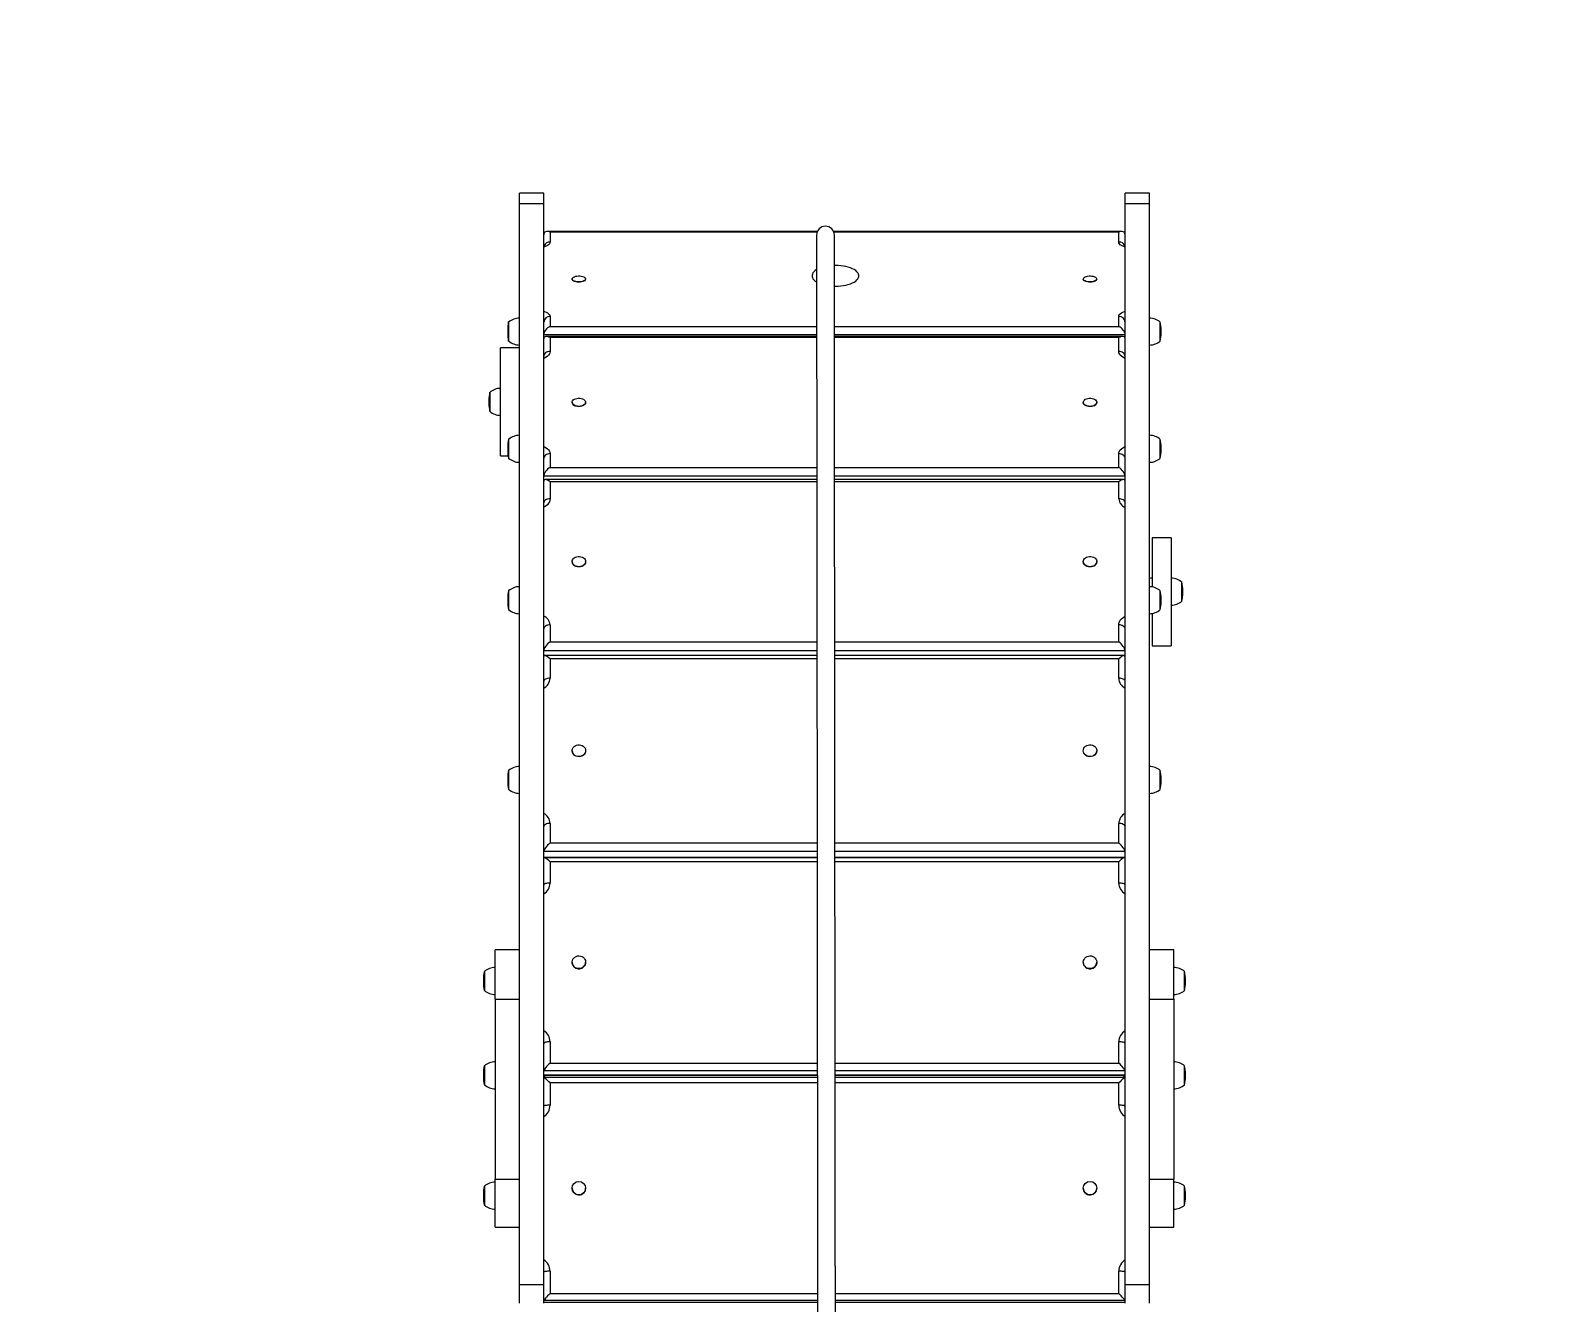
# Model space of a CAD drawing. Header units: millimetres. Extents: x -6554 to 5407, y -4015 to 4994.
# Drawn here: x -1079 to 611, y 235 to 1649 of the extents above; entities that cross this region are included whole.
import ezdxf

# ---------------------------------------------------------------- set-up
doc = ezdxf.new("R2010")
doc.units = ezdxf.units.MM
for name, color, linetype in [('DIKOM_ОБЪЕКТ', 7, 'Continuous'), ('DIKOM_РАЗМЕР_ЗОНА', 7, 'Continuous'), ('DIKOM_РАЗМЕР_ОБЪЕКТА', 7, 'Continuous')]:
    doc.layers.add(name, color=color, linetype=linetype)
doc.styles.add('style1', font='arial.ttf', dxfattribs={"width": 0.8})
doc.dimstyles.new('1-50', dxfattribs={"dimtxt": 300, "dimasz": 200, "dimexe": 100, "dimexo": 0, "dimgap": 100, "dimtad": 1, "dimtxsty": 'style1', "dimcen": 200, "dimclrd": 7, "dimclre": 7, "dimclrt": 7, "dimadec": 1, "dimazin": 2, "dimtfac": 1, "dimtmove": 0, "dimatfit": 2, "dimfxl": 0, "dimlwd": 25, "dimlwe": 18, "dimarcsym": 0})

# ---------------------------------------------------------------- blocks, each defined once
blk = doc.blocks.new('*D12')
at = {"layer": 'Defpoints', "color": 0, "transparency": 16777216}
for p in [(3112.5, 3045.1), (-4384, -1674), (-3468.3, -1674)]:
    blk.add_point(p, dxfattribs=at)
at = {"layer": 'DIKOM_РАЗМЕР_ОБЪЕКТА', "color": 7, "lineweight": 18, "transparency": 16777216}
for p, q in [((3112.5, 3045.1), (-4484, 3045.1)), ((-3468.3, -1674), (-4484, -1674))]:
    blk.add_line(p, q, dxfattribs=at)
at = {"layer": 'DIKOM_РАЗМЕР_ОБЪЕКТА', "color": 7, "lineweight": 25, "transparency": 16777216}
blk.add_line((-4384, 2845.1), (-4384, -1474), dxfattribs=at)
at = {"layer": 'DIKOM_РАЗМЕР_ОБЪЕКТА', "color": 7, "transparency": 16777216}
for points in [[(-4417.3, 2845.1), (-4350.6, 2845.1), (-4384, 3045.1)], [(-4417.3, -1474), (-4350.6, -1474), (-4384, -1674)]]:
    blk.add_solid(points, dxfattribs=at)
at = {"layer": 'DIKOM_РАЗМЕР_ОБЪЕКТА', "color": 7, "transparency": 16777216, "insert": (-4637.1, -48.9), "char_height": 300, "attachment_point": 5, "rotation": 90, "style": 'style1'}
blk.add_mtext('4700', dxfattribs=at)
blk = doc.blocks.new('*D14')
at = {"layer": 'Defpoints', "color": 0, "transparency": 16777216}
for p in [(-6103.8, 4994.1), (3509.5, 4994.1), (-3072.8, -3205.9)]:
    blk.add_point(p, dxfattribs=at)
at = {"layer": 'DIKOM_РАЗМЕР_ЗОНА', "color": 7, "lineweight": 18, "transparency": 16777216}
for p, q in [((3509.5, 4994.1), (-6203.8, 4994.1)), ((-3072.8, -3205.9), (-6203.8, -3205.9))]:
    blk.add_line(p, q, dxfattribs=at)
at = {"layer": 'DIKOM_РАЗМЕР_ЗОНА', "color": 7, "lineweight": 25, "transparency": 16777216}
blk.add_line((-6103.8, -3005.9), (-6103.8, 4794.1), dxfattribs=at)
at = {"layer": 'DIKOM_РАЗМЕР_ЗОНА', "color": 7, "transparency": 16777216}
for points in [[(-6137.1, 4794.1), (-6070.5, 4794.1), (-6103.8, 4994.1)], [(-6137.1, -3005.9), (-6070.5, -3005.9), (-6103.8, -3205.9)]]:
    blk.add_solid(points, dxfattribs=at)
at = {"layer": 'DIKOM_РАЗМЕР_ЗОНА', "color": 7, "transparency": 16777216, "insert": (-6357, -88.5), "char_height": 300, "attachment_point": 5, "rotation": 90, "style": 'style1'}
blk.add_mtext('8200', dxfattribs=at)

msp = doc.modelspace()

# ---------------------------------------------------------------- linework, layer by layer
at = {"layer": 'DIKOM_ОБЪЕКТ', "color": 7, "linetype": 'Continuous', "lineweight": 15}
for p, q in [((-508.461, 1467.893), (-535.461, 1467.893)), ((-535.461, 1456.357), (-535.461, 1467.893)), ((-535.461, 1456.357), (-508.461, 1456.357)), ((-535.461, 254.82), (-535.461, 1456.357)), ((-508.461, 1456.357), (-508.461, 1467.893)), ((-508.461, 254.82), (-508.461, 1456.357)), ((164.539, 1467.893), (137.539, 1467.893)), ((137.539, 1456.357), (137.539, 1467.893)), ((137.539, 1456.357), (164.539, 1456.357)), ((137.539, 254.82), (137.539, 1456.357)), ((164.539, 1456.357), (164.539, 1467.893)), ((164.539, 254.82), (164.539, 1456.357)), ((-204.472, 1425.355), (-504.573, 1425.355)), ((-501.461, 1424.625), (-501.461, 1413.51)), ((-204.771, 1424.625), (-501.461, 1424.625)), ((133.651, 1425.355), (-186.464, 1425.355)), ((130.539, 1424.625), (-186.165, 1424.625)), ((130.539, 1413.51), (130.539, 1424.625)), ((-184.349, 1387.513), (-185.546, 1387.501)), ((-476.961, 1372.461), (-476.961, 1372.164)), ((-461.961, 1372.164), (-461.961, 1372.461)), ((91.039, 1372.461), (91.039, 1372.164)), ((106.039, 1372.164), (106.039, 1372.461)), ((-547.461, 1303.167), (-547.461, 1324.767)), ((-547.461, 1324.764), (-547.461, 1303.164)), ((-501.461, 1330.817), (-501.461, 1319.702)), ((-501.461, 1319.702), (-205.272, 1319.702)), ((-185.472, 1319.702), (130.539, 1319.702)), ((130.539, 1319.702), (130.539, 1330.817)), ((176.539, 1314.834), (176.539, 1324.764)), ((-548.514, 1315.442), (-548.514, 1312.493)), ((-548.514, 1315.439), (-548.514, 1312.489)), ((-205.263, 1310.32), (-508.461, 1310.32)), ((-205.262, 1308.651), (-505.739, 1308.651)), ((-501.461, 1307.192), (-501.461, 1291.915)), ((-205.26, 1307.192), (-501.461, 1307.192)), ((137.539, 1310.32), (-185.463, 1310.32)), ((134.817, 1308.651), (-185.461, 1308.651)), ((130.539, 1307.192), (-185.46, 1307.192)), ((130.539, 1291.915), (130.539, 1307.192)), ((176.539, 1303.164), (176.539, 1314.834)), ((177.592, 1312.489), (177.592, 1315.439)), ((-535.461, 1295.83), (-556.461, 1295.83)), ((-556.461, 1175.83), (-556.461, 1295.83)), ((-569.514, 1237.308), (-569.514, 1234.359)), ((-569.514, 1237.305), (-569.514, 1234.355)), ((-568.461, 1225.033), (-568.461, 1246.633)), ((-568.461, 1246.63), (-568.461, 1225.03)), ((-476.961, 1235.345), (-476.961, 1235.082)), ((-461.961, 1235.082), (-461.961, 1235.345)), ((91.039, 1235.345), (91.039, 1235.082)), ((106.039, 1235.082), (106.039, 1235.345)), ((-548.514, 1185.118), (-548.514, 1182.169)), ((-547.461, 1194.444), (-547.461, 1172.844)), ((176.539, 1185.695), (176.539, 1194.444)), ((176.539, 1172.844), (176.539, 1185.695)), ((177.592, 1182.169), (177.592, 1185.118)), ((-556.461, 1175.83), (-548.031, 1175.83)), ((-501.461, 1178.25), (-501.461, 1162.972)), ((130.539, 1162.972), (130.539, 1178.25)), ((-205.114, 1153.154), (-508.461, 1153.154)), ((-205.11, 1149.436), (-506.739, 1149.436)), ((-501.461, 1162.972), (-205.123, 1162.972)), ((-185.323, 1162.972), (130.539, 1162.972)), ((137.539, 1153.154), (-185.313, 1153.154)), ((135.817, 1149.436), (-185.31, 1149.436)), ((-501.461, 1147.033), (-501.461, 1128.183)), ((-205.108, 1147.033), (-501.461, 1147.033)), ((130.539, 1147.033), (-185.307, 1147.033)), ((130.539, 1128.183), (130.539, 1147.033)), ((188.587, 1084.797), (167.587, 1084.797)), ((167.587, 1084.797), (167.587, 1080.936)), ((188.587, 1084.797), (188.587, 1080.936)), ((167.587, 1080.936), (167.587, 1030.078)), ((188.587, 1080.936), (188.587, 964.797)), ((-476.961, 1058.275), (-476.961, 1058.057)), ((-461.961, 1058.057), (-461.961, 1058.275)), ((91.039, 1058.275), (91.039, 1058.057)), ((106.039, 1058.057), (106.039, 1058.275)), ((200.587, 1013.997), (200.587, 1035.597)), ((-548.514, 1016.829), (-548.514, 1013.88)), ((-547.461, 1026.155), (-547.461, 1004.555)), ((176.539, 1014.239), (176.539, 1026.155)), ((176.539, 1004.555), (176.539, 1014.239)), ((177.592, 1013.88), (177.592, 1016.829)), ((201.64, 1023.322), (201.64, 1026.272)), ((167.587, 1000.632), (167.587, 964.797)), ((-501.461, 987.931), (-501.461, 969.08)), ((130.539, 969.08), (130.539, 987.931)), ((-501.461, 969.08), (-204.938, 969.08)), ((-185.138, 969.08), (130.539, 969.08)), ((167.587, 964.797), (188.587, 964.797)), ((-204.929, 959.204), (-508.461, 959.204)), ((-204.924, 953.851), (-507.536, 953.851)), ((-501.461, 950.328), (-501.461, 928.631)), ((-204.92, 950.328), (-501.461, 950.328)), ((137.539, 959.204), (-185.128, 959.204)), ((136.614, 953.851), (-185.123, 953.851)), ((130.539, 950.328), (-185.12, 950.328)), ((130.539, 928.631), (130.539, 950.328)), ((-476.961, 848.083), (-476.961, 847.918)), ((-461.961, 847.918), (-461.961, 848.083)), ((91.039, 848.083), (91.039, 847.918)), ((106.039, 847.918), (106.039, 848.083)), ((-548.514, 817.066), (-548.514, 814.116)), ((-547.461, 826.391), (-547.461, 804.791)), ((176.539, 818.292), (176.539, 826.391)), ((176.539, 804.791), (176.539, 818.292)), ((177.592, 814.116), (177.592, 817.066)), ((-501.461, 767.205), (-501.461, 745.508)), ((130.539, 745.508), (130.539, 767.205)), ((-501.461, 745.508), (-204.724, 745.508)), ((-184.923, 745.508), (130.539, 745.508)), ((-204.715, 735.955), (-508.461, 735.955)), ((-508.461, 729.497), (-204.708, 729.497)), ((-204.708, 729.443), (-508.099, 729.443)), ((137.539, 735.955), (-184.914, 735.955)), ((-184.908, 729.497), (137.539, 729.497)), ((137.177, 729.443), (-184.908, 729.443)), ((-501.461, 724.666), (-501.461, 700.959)), ((-204.704, 724.666), (-501.461, 724.666)), ((130.539, 724.666), (-184.903, 724.666)), ((130.539, 700.959), (130.539, 724.666)), ((-535.461, 626.872), (-562.461, 626.872)), ((-562.461, 571.688), (-562.461, 626.872)), ((191.539, 626.872), (164.539, 626.872)), ((191.539, 571.688), (191.539, 626.872)), ((-476.961, 612.878), (-476.961, 612.773)), ((-461.961, 612.773), (-461.961, 612.878)), ((91.039, 612.878), (91.039, 612.773)), ((106.039, 612.773), (106.039, 612.878)), ((-575.514, 593.537), (-575.514, 590.588)), ((-574.461, 602.862), (-574.461, 581.262)), ((203.539, 592.57), (203.539, 602.862)), ((203.539, 581.262), (203.539, 592.57)), ((204.592, 590.588), (204.592, 593.537)), ((-562.461, 571.688), (-535.461, 571.688)), ((-562.461, 571.688), (-562.461, 371.884)), ((164.539, 571.688), (191.539, 571.688)), ((191.539, 571.688), (191.539, 371.884)), ((-501.461, 524.586), (-501.461, 500.88)), ((130.539, 500.88), (130.539, 524.586)), ((-574.461, 498.036), (-574.461, 476.436)), ((-204.48, 492.019), (-508.461, 492.019)), ((-501.461, 500.88), (-204.489, 500.88)), ((-184.688, 500.88), (130.539, 500.88)), ((137.539, 492.019), (-184.68, 492.019)), ((203.539, 488.517), (203.539, 498.036)), ((-575.514, 488.711), (-575.514, 485.762)), ((-508.461, 487.891), (-204.477, 487.891)), ((-204.474, 484.869), (-508.405, 484.869)), ((-508.129, 484.869), (-508.129, 487.53)), ((-508.099, 487.529), (-204.476, 487.529)), ((-501.461, 478.752), (-501.461, 453.951)), ((-204.468, 478.752), (-501.461, 478.752)), ((-184.676, 487.891), (137.539, 487.891)), ((-184.676, 487.529), (137.177, 487.529)), ((137.483, 484.869), (-184.673, 484.869)), ((130.539, 478.752), (-184.667, 478.752)), ((130.539, 453.951), (130.539, 478.752)), ((137.207, 487.53), (137.207, 484.869)), ((203.539, 476.436), (203.539, 488.517)), ((204.592, 485.762), (204.592, 488.711)), ((-562.461, 371.884), (-535.461, 371.884)), ((-562.461, 318.586), (-562.461, 371.884)), ((164.539, 371.884), (191.539, 371.884)), ((191.539, 318.586), (191.539, 371.884)), ((-574.461, 364.195), (-574.461, 342.595)), ((-476.961, 361.735), (-476.961, 361.693)), ((-461.961, 361.693), (-461.961, 361.735)), ((91.039, 361.735), (91.039, 361.693)), ((106.039, 361.693), (106.039, 361.735)), ((203.539, 354.743), (203.539, 364.195)), ((-575.514, 354.869), (-575.514, 351.92)), ((203.539, 342.595), (203.539, 354.743)), ((204.592, 351.92), (204.592, 354.869)), ((-562.461, 318.586), (-535.461, 318.586)), ((164.539, 318.586), (191.539, 318.586)), ((-535.461, 254.82), (-508.461, 254.82)), ((-535.461, 234.012), (-535.461, 254.82)), ((-508.461, 234.012), (-508.461, 254.82)), ((-501.461, 269.435), (-501.461, 244.634)), ((130.539, 244.634), (130.539, 269.435)), ((137.539, 254.82), (164.539, 254.82)), ((137.539, 234.012), (137.539, 254.82)), ((164.539, 234.012), (164.539, 254.82)), ((-204.239, 236.808), (-508.461, 236.808)), ((-501.461, 244.634), (-204.246, 244.634)), ((-184.445, 244.634), (130.539, 244.634)), ((137.539, 236.808), (-184.438, 236.808)), ((-508.461, 235.169), (-204.237, 235.169)), ((-508.405, 235.113), (-204.237, 235.113)), ((-184.436, 235.169), (137.539, 235.169)), ((-184.436, 235.113), (137.483, 235.113))]:
    msp.add_line(p, q, dxfattribs=at)
at = {"layer": 'DIKOM_ОБЪЕКТ', "color": 7, "linetype": 'Continuous', "lineweight": 15, "flags": 128}
for points in [[(-501.461, 1413.51), (-501.646, 1412.467), (-502.195, 1411.449), (-503.096, 1410.483), (-504.326, 1409.59), (-505.854, 1408.795), (-507.644, 1408.115), (-508.461, 1407.869)], [(137.539, 1407.869), (136.722, 1408.115), (134.932, 1408.795), (133.404, 1409.59), (132.174, 1410.483), (131.273, 1411.449), (130.724, 1412.467), (130.539, 1413.51)], [(-185.517, 1364.372), (-184.349, 1364.36), (-181.326, 1364.439), (-178.344, 1364.672), (-175.443, 1365.059), (-172.663, 1365.592), (-170.04, 1366.265), (-167.612, 1367.069), (-165.409, 1367.993), (-163.463, 1369.024), (-161.799, 1370.149), (-160.44, 1371.352), (-159.404, 1372.617), (-158.706, 1373.927), (-158.354, 1375.264), (-158.354, 1376.61), (-158.706, 1377.947), (-159.404, 1379.257), (-160.44, 1380.522), (-161.799, 1381.725), (-163.463, 1382.85), (-165.409, 1383.881), (-167.612, 1384.805), (-170.04, 1385.609), (-172.663, 1386.282), (-175.443, 1386.815), (-178.344, 1387.201), (-181.326, 1387.435), (-184.349, 1387.513), (-184.349, 1387.513)], [(-471.321, 1368.933), (-472.839, 1369.187), (-474.2, 1369.579), (-475.338, 1370.092), (-476.203, 1370.702), (-476.751, 1371.381), (-476.959, 1372.096), (-476.961, 1372.164)], [(-471.321, 1369.231), (-472.839, 1369.484), (-474.2, 1369.877), (-475.338, 1370.39), (-476.203, 1371), (-476.751, 1371.679), (-476.959, 1372.394), (-476.817, 1373.112), (-476.33, 1373.8), (-475.522, 1374.425), (-474.431, 1374.958), (-473.108, 1375.375), (-471.614, 1375.655), (-470.019, 1375.786), (-468.398, 1375.762), (-466.827, 1375.583), (-465.379, 1375.258), (-464.122, 1374.803), (-463.114, 1374.238), (-462.404, 1373.59), (-462.023, 1372.889), (-461.99, 1372.168), (-462.307, 1371.461), (-462.958, 1370.8), (-463.913, 1370.218), (-465.127, 1369.74), (-466.544, 1369.389), (-468.098, 1369.182), (-469.715, 1369.129), (-471.321, 1369.231)], [(-461.961, 1372.164), (-461.99, 1371.87), (-462.307, 1371.163), (-462.958, 1370.503), (-463.913, 1369.92), (-465.127, 1369.442), (-466.544, 1369.092), (-468.098, 1368.885), (-469.715, 1368.831), (-471.321, 1368.933)], [(-205.358, 1382.775), (-206.899, 1381.725), (-208.258, 1380.522), (-209.293, 1379.257), (-209.992, 1377.947), (-210.343, 1376.61), (-210.343, 1375.264), (-209.992, 1373.927), (-209.293, 1372.617), (-208.258, 1371.352), (-206.899, 1370.149), (-205.46, 1369.16)], [(100.399, 1368.933), (98.793, 1368.831), (97.176, 1368.885), (95.622, 1369.092), (94.205, 1369.442), (92.991, 1369.92), (92.035, 1370.503), (91.384, 1371.163), (91.068, 1371.87), (91.039, 1372.164)], [(100.399, 1369.231), (98.793, 1369.129), (97.176, 1369.182), (95.622, 1369.389), (94.205, 1369.74), (92.991, 1370.218), (92.035, 1370.8), (91.384, 1371.461), (91.068, 1372.168), (91.101, 1372.889), (91.482, 1373.59), (92.192, 1374.238), (93.2, 1374.803), (94.457, 1375.258), (95.905, 1375.583), (97.476, 1375.762), (99.097, 1375.786), (100.692, 1375.655), (102.186, 1375.375), (103.509, 1374.958), (104.6, 1374.425), (105.408, 1373.8), (105.895, 1373.112), (106.037, 1372.394), (105.829, 1371.679), (105.281, 1371), (104.416, 1370.39), (103.277, 1369.877), (101.917, 1369.484), (100.399, 1369.231)], [(106.039, 1372.164), (106.037, 1372.096), (105.829, 1371.381), (105.281, 1370.702), (104.416, 1370.092), (103.277, 1369.579), (101.917, 1369.187), (100.399, 1368.933)], [(-508.461, 1336.458), (-507.644, 1336.212), (-505.854, 1335.533), (-504.326, 1334.737), (-503.096, 1333.845), (-502.195, 1332.878), (-501.646, 1331.86), (-501.461, 1330.817)], [(130.539, 1330.817), (130.724, 1331.86), (131.273, 1332.878), (132.174, 1333.845), (133.404, 1334.737), (134.932, 1335.533), (136.722, 1336.212), (137.539, 1336.458)], [(-501.461, 1291.915), (-502.827, 1291.808), (-504.14, 1291.493), (-505.35, 1290.981), (-506.411, 1290.292), (-507.281, 1289.452), (-507.928, 1288.494), (-508.326, 1287.455), (-508.461, 1286.374)], [(-501.461, 1291.915), (-501.646, 1290.481), (-502.195, 1289.082), (-503.096, 1287.753), (-504.326, 1286.527), (-505.854, 1285.433), (-507.644, 1284.499), (-508.461, 1284.16)], [(137.539, 1286.374), (137.404, 1287.455), (137.006, 1288.494), (136.359, 1289.452), (135.489, 1290.292), (134.428, 1290.981), (133.218, 1291.493), (131.905, 1291.808), (130.539, 1291.915)], [(137.539, 1284.16), (136.722, 1284.499), (134.932, 1285.433), (133.404, 1286.527), (132.174, 1287.753), (131.273, 1289.082), (130.724, 1290.481), (130.539, 1291.915)], [(-474.067, 1231.728), (-475.232, 1232.418), (-476.127, 1233.244), (-476.71, 1234.169), (-476.954, 1235.149), (-476.848, 1236.138), (-476.396, 1237.09), (-475.621, 1237.96), (-474.557, 1238.708), (-473.254, 1239.299), (-471.775, 1239.705), (-470.187, 1239.907), (-468.566, 1239.896), (-466.986, 1239.672), (-465.522, 1239.245), (-464.242, 1238.636), (-463.206, 1237.874), (-462.463, 1236.993), (-462.047, 1236.035), (-461.977, 1235.045), (-462.258, 1234.069), (-462.875, 1233.152), (-463.8, 1232.338), (-464.99, 1231.665), (-466.389, 1231.164), (-467.932, 1230.858), (-469.546, 1230.762), (-471.156, 1230.88), (-472.687, 1231.208), (-474.067, 1231.728)], [(-461.961, 1235.082), (-461.977, 1234.782), (-462.258, 1233.806), (-462.875, 1232.889), (-463.8, 1232.075), (-464.99, 1231.402), (-466.389, 1230.901), (-467.932, 1230.595), (-469.546, 1230.499), (-471.156, 1230.617), (-472.687, 1230.945), (-474.067, 1231.465)], [(103.145, 1231.465), (101.765, 1230.945), (100.234, 1230.617), (98.624, 1230.499), (97.01, 1230.595), (95.467, 1230.901), (94.068, 1231.402), (92.878, 1232.075), (91.953, 1232.889), (91.336, 1233.806), (91.055, 1234.782), (91.039, 1235.082)], [(103.145, 1231.728), (101.765, 1231.208), (100.234, 1230.88), (98.624, 1230.762), (97.01, 1230.858), (95.467, 1231.164), (94.068, 1231.665), (92.878, 1232.338), (91.953, 1233.152), (91.336, 1234.069), (91.055, 1235.045), (91.124, 1236.035), (91.541, 1236.993), (92.284, 1237.874), (93.32, 1238.636), (94.6, 1239.245), (96.064, 1239.672), (97.644, 1239.896), (99.265, 1239.907), (100.853, 1239.705), (102.332, 1239.299), (103.635, 1238.708), (104.699, 1237.96), (105.474, 1237.09), (105.926, 1236.138), (106.032, 1235.149), (105.788, 1234.169), (105.205, 1233.244), (104.31, 1232.418), (103.145, 1231.728)], [(-508.461, 1186.004), (-507.644, 1185.666), (-505.854, 1184.731), (-504.326, 1183.638), (-503.096, 1182.411), (-502.195, 1181.082), (-501.646, 1179.684), (-501.461, 1178.25)], [(130.539, 1178.25), (130.724, 1179.684), (131.273, 1181.082), (132.174, 1182.411), (133.404, 1183.638), (134.932, 1184.731), (136.722, 1185.666), (137.539, 1186.004)], [(-501.461, 1178.25), (-502.827, 1178.143), (-504.14, 1177.828), (-505.35, 1177.316), (-506.411, 1176.627), (-507.281, 1175.787), (-507.928, 1174.829), (-508.326, 1173.79), (-508.461, 1172.709)], [(137.539, 1172.709), (137.404, 1173.79), (137.006, 1174.829), (136.359, 1175.787), (135.489, 1176.627), (134.428, 1177.316), (133.218, 1177.828), (131.905, 1178.143), (130.539, 1178.25)], [(-501.461, 1128.183), (-502.827, 1128.094), (-504.14, 1127.833), (-505.35, 1127.408), (-506.411, 1126.836), (-507.281, 1126.139), (-507.928, 1125.344), (-508.326, 1124.482), (-508.461, 1123.585)], [(-501.461, 1128.183), (-501.646, 1126.413), (-502.195, 1124.687), (-503.096, 1123.048), (-504.326, 1121.534), (-505.854, 1120.185), (-507.644, 1119.032), (-508.461, 1118.615)], [(137.539, 1123.585), (137.404, 1124.482), (137.006, 1125.344), (136.359, 1126.139), (135.489, 1126.836), (134.428, 1127.408), (133.218, 1127.833), (131.905, 1128.094), (130.539, 1128.183)], [(-473.885, 1053.708), (-475.083, 1054.532), (-476.019, 1055.531), (-476.648, 1056.658), (-476.941, 1057.861), (-476.884, 1059.083), (-476.48, 1060.267), (-475.748, 1061.359), (-474.722, 1062.306), (-473.45, 1063.064), (-471.991, 1063.599), (-470.414, 1063.885), (-468.793, 1063.908), (-467.203, 1063.668), (-465.718, 1063.176), (-464.408, 1062.455), (-463.335, 1061.538), (-462.548, 1060.469), (-462.084, 1059.297), (-461.966, 1058.077), (-462.197, 1056.867), (-462.769, 1055.722), (-463.653, 1054.697), (-464.809, 1053.839), (-466.182, 1053.189), (-467.709, 1052.776), (-469.317, 1052.621), (-470.933, 1052.73), (-472.479, 1053.098), (-473.885, 1053.708)], [(-461.961, 1058.057), (-461.966, 1057.859), (-462.197, 1056.649), (-462.769, 1055.504), (-463.653, 1054.479), (-464.809, 1053.621), (-466.182, 1052.971), (-467.709, 1052.558), (-469.317, 1052.403), (-470.933, 1052.512), (-472.479, 1052.88), (-473.885, 1053.49)], [(102.963, 1053.49), (101.557, 1052.88), (100.011, 1052.512), (98.395, 1052.403), (96.787, 1052.558), (95.26, 1052.971), (93.887, 1053.621), (92.731, 1054.479), (91.847, 1055.504), (91.275, 1056.649), (91.044, 1057.859), (91.039, 1058.057)], [(102.963, 1053.708), (101.557, 1053.098), (100.011, 1052.73), (98.395, 1052.621), (96.787, 1052.776), (95.26, 1053.189), (93.887, 1053.839), (92.731, 1054.697), (91.847, 1055.722), (91.275, 1056.867), (91.044, 1058.077), (91.162, 1059.297), (91.626, 1060.469), (92.413, 1061.538), (93.486, 1062.455), (94.796, 1063.176), (96.281, 1063.668), (97.871, 1063.908), (99.492, 1063.885), (101.069, 1063.599), (102.528, 1063.064), (103.8, 1062.306), (104.826, 1061.359), (105.558, 1060.267), (105.962, 1059.083), (106.019, 1057.861), (105.726, 1056.658), (105.097, 1055.531), (104.161, 1054.532), (102.963, 1053.708)], [(167.587, 1039.797), (165.955, 1039.711), (164.539, 1039.52)], [(130.539, 987.931), (130.724, 989.701), (131.273, 991.427), (132.174, 993.066), (133.404, 994.58), (134.932, 995.929), (136.722, 997.082), (137.539, 997.499)], [(-501.461, 987.931), (-502.827, 987.843), (-504.14, 987.581), (-505.35, 987.157), (-506.411, 986.585), (-507.281, 985.888), (-507.928, 985.093), (-508.326, 984.231), (-508.461, 983.334)], [(137.539, 983.334), (137.404, 984.231), (137.006, 985.093), (136.359, 985.888), (135.489, 986.585), (134.428, 987.157), (133.218, 987.581), (131.905, 987.843), (130.539, 987.931)], [(-501.461, 928.631), (-502.827, 928.564), (-504.14, 928.366), (-505.35, 928.045), (-506.411, 927.613), (-507.281, 927.086), (-507.928, 926.485), (-508.326, 925.832), (-508.461, 925.154)], [(137.539, 925.154), (137.404, 925.832), (137.006, 926.485), (136.359, 927.086), (135.489, 927.613), (134.428, 928.045), (133.218, 928.366), (131.905, 928.564), (130.539, 928.631)], [(-473.767, 842.753), (-474.986, 843.681), (-475.947, 844.815), (-476.605, 846.102), (-476.929, 847.481), (-476.903, 848.888), (-476.53, 850.258), (-475.826, 851.526), (-474.824, 852.633), (-473.572, 853.527), (-472.127, 854.167), (-470.558, 854.522), (-468.937, 854.576), (-467.341, 854.327), (-465.844, 853.785), (-464.516, 852.977), (-463.42, 851.94), (-462.606, 850.723), (-462.112, 849.382), (-461.962, 847.981), (-462.163, 846.584), (-462.704, 845.257), (-463.562, 844.063), (-464.696, 843.056), (-466.052, 842.285), (-467.568, 841.785), (-469.173, 841.579), (-470.79, 841.677), (-472.346, 842.075), (-473.767, 842.753)], [(-461.961, 847.918), (-461.962, 847.816), (-462.163, 846.419), (-462.704, 845.092), (-463.562, 843.898), (-464.696, 842.891), (-466.052, 842.12), (-467.568, 841.62), (-469.173, 841.414), (-470.79, 841.512), (-472.346, 841.91), (-473.767, 842.588)], [(102.845, 842.588), (101.424, 841.91), (99.868, 841.512), (98.251, 841.414), (96.646, 841.62), (95.13, 842.12), (93.774, 842.891), (92.64, 843.898), (91.782, 845.092), (91.241, 846.419), (91.04, 847.816), (91.039, 847.918)], [(102.845, 842.753), (101.424, 842.075), (99.868, 841.677), (98.251, 841.579), (96.646, 841.785), (95.13, 842.285), (93.774, 843.056), (92.64, 844.063), (91.782, 845.257), (91.241, 846.584), (91.04, 847.981), (91.19, 849.382), (91.684, 850.723), (92.498, 851.94), (93.594, 852.977), (94.922, 853.785), (96.419, 854.327), (98.015, 854.576), (99.636, 854.522), (101.205, 854.167), (102.65, 853.527), (103.902, 852.633), (104.904, 851.526), (105.608, 850.258), (105.981, 848.888), (106.007, 847.481), (105.683, 846.102), (105.025, 844.815), (104.064, 843.681), (102.845, 842.753)], [(-501.461, 767.205), (-502.827, 767.138), (-504.14, 766.94), (-505.35, 766.619), (-506.411, 766.186), (-507.281, 765.659), (-507.928, 765.058), (-508.326, 764.406), (-508.461, 763.727)], [(137.539, 763.727), (137.404, 764.406), (137.006, 765.058), (136.359, 765.659), (135.489, 766.186), (134.428, 766.619), (133.218, 766.94), (131.905, 767.138), (130.539, 767.205)], [(-501.461, 700.959), (-502.827, 700.917), (-504.14, 700.79), (-505.35, 700.585), (-506.411, 700.308), (-507.281, 699.972), (-507.928, 699.587), (-508.326, 699.17), (-508.461, 698.737)], [(137.539, 698.737), (137.404, 699.17), (137.006, 699.587), (136.359, 699.972), (135.489, 700.308), (134.428, 700.585), (133.218, 700.79), (131.905, 700.917), (130.539, 700.959)], [(-470.411, 605.823), (-471.988, 606.182), (-473.447, 606.854), (-474.719, 607.807), (-475.746, 608.997), (-476.479, 610.369), (-476.884, 611.858), (-476.941, 613.395), (-476.649, 614.908), (-476.021, 616.326), (-475.086, 617.582), (-473.888, 618.619), (-472.483, 619.387), (-470.937, 619.851), (-469.321, 619.989), (-467.713, 619.794), (-466.186, 619.276), (-464.812, 618.459), (-463.655, 617.38), (-462.77, 616.092), (-462.198, 614.653), (-461.966, 613.131), (-462.084, 611.597), (-462.547, 610.123), (-463.333, 608.778), (-464.406, 607.625), (-465.715, 606.717), (-467.199, 606.097), (-468.789, 605.795), (-470.411, 605.823)], [(99.489, 605.823), (97.867, 605.795), (96.277, 606.097), (94.793, 606.717), (93.484, 607.625), (92.411, 608.778), (91.625, 610.123), (91.162, 611.597), (91.044, 613.131), (91.276, 614.653), (91.848, 616.092), (92.733, 617.38), (93.89, 618.459), (95.264, 619.276), (96.791, 619.794), (98.399, 619.989), (100.015, 619.851), (101.561, 619.387), (102.966, 618.619), (104.164, 617.582), (105.099, 616.326), (105.727, 614.908), (106.019, 613.395), (105.961, 611.858), (105.557, 610.369), (104.824, 608.997), (103.797, 607.807), (102.525, 606.854), (101.066, 606.182), (99.489, 605.823)], [(-501.461, 524.586), (-502.827, 524.543), (-504.14, 524.417), (-505.35, 524.211), (-506.411, 523.935), (-507.281, 523.598), (-507.928, 523.214), (-508.326, 522.797), (-508.461, 522.363)], [(137.539, 522.363), (137.404, 522.797), (137.006, 523.214), (136.359, 523.598), (135.489, 523.935), (134.428, 524.211), (133.218, 524.417), (131.905, 524.543), (130.539, 524.586)], [(-501.461, 453.951), (-502.827, 453.934), (-504.14, 453.884), (-505.35, 453.802), (-506.411, 453.693), (-507.281, 453.559), (-507.928, 453.406), (-508.326, 453.241), (-508.461, 453.069)], [(137.539, 453.069), (137.404, 453.241), (137.006, 453.406), (136.359, 453.559), (135.489, 453.693), (134.428, 453.802), (133.218, 453.884), (131.905, 453.934), (130.539, 453.951)], [(-501.461, 269.435), (-502.827, 269.418), (-504.14, 269.368), (-505.35, 269.286), (-506.411, 269.176), (-507.281, 269.043), (-507.928, 268.89), (-508.326, 268.725), (-508.461, 268.552)], [(137.539, 268.552), (137.404, 268.725), (137.006, 268.89), (136.359, 269.043), (135.489, 269.176), (134.428, 269.286), (133.218, 269.368), (131.905, 269.418), (130.539, 269.435)]]:
    msp.add_lwpolyline(points, dxfattribs=at)
at = {"layer": 'DIKOM_ОБЪЕКТ', "color": 7, "linetype": 'Continuous', "lineweight": 15}
for centre, radius in [((-469.474, 361.779), 7.484), ((98.567, 361.776), 7.477)]:
    msp.add_circle(centre, radius, dxfattribs=at)
for centre, radius, start, end in [((-195.468, 1421.239), 9.9, 0.016428, 179.99668), ((-501.726, 1406.631), 6.884, 87.795292, 157.49786), ((130.73, 1406.515), 6.998, 23.427624, 91.567656), ((-506.678, 1315.442), 41.836, 167.120378, 180), ((-506.678, 1315.439), 41.836, 167.120378, 180), ((-535.301, 1310.287), 18.677, 90.490933, 130.621157), ((-501.807, 1324.161), 6.665, 87.02502, 176.678806), ((130.885, 1324.161), 6.665, 3.320793, 92.975139), ((164.379, 1310.287), 18.677, 49.378843, 89.509067), ((135.756, 1315.439), 41.836, 0, 12.879622), ((-506.678, 1312.493), 41.836, 180, 192.879622), ((-506.678, 1312.489), 41.836, 180, 192.879622), ((-535.301, 1317.641), 18.677, 229.378843, 269.509067), ((164.379, 1317.641), 18.677, 270.490933, 310.621157), ((135.756, 1312.489), 41.836, 347.120378, 0), ((-556.301, 1232.157), 18.677, 90.490933, 130.621157), ((-556.301, 1232.153), 18.677, 90.490933, 130.621157), ((-527.678, 1237.308), 41.836, 167.120378, 180), ((-527.678, 1237.305), 41.836, 167.120378, 180), ((-527.678, 1234.359), 41.836, 180, 192.879622), ((-527.678, 1234.355), 41.836, 180, 192.879622), ((-472.796, 1235.448), 4.181, 185.025566, 252.297044), ((101.763, 1235.537), 4.3, 288.751734, 353.926232), ((-556.301, 1239.51), 18.677, 229.378843, 269.509067), ((-556.301, 1239.507), 18.677, 229.378843, 269.509067), ((-506.678, 1185.118), 41.836, 167.120378, 180), ((-535.301, 1179.967), 18.677, 90.490933, 130.621157), ((164.379, 1179.967), 18.677, 49.378843, 89.509067), ((135.756, 1185.118), 41.836, 0, 12.879622), ((-506.678, 1182.169), 41.836, 180, 192.879622), ((-535.301, 1187.32), 18.677, 229.378843, 269.509067), ((164.379, 1187.32), 18.677, 270.490933, 310.621157), ((135.756, 1182.169), 41.836, 347.120378, 0), ((141.521, 1128.873), 11.004, 183.596549, 248.784087), ((-471.684, 1058.292), 5.282, 182.549655, 245.38059), ((100.683, 1058.345), 5.364, 295.151037, 356.919232), ((188.427, 1021.12), 18.677, 49.378843, 89.509067), ((159.804, 1026.271), 41.836, 0, 12.879622), ((-506.678, 1016.829), 41.836, 167.120378, 180), ((-535.301, 1011.678), 18.677, 90.490933, 130.621157), ((164.379, 1011.678), 18.677, 49.378843, 89.509067), ((135.756, 1016.829), 41.836, 0, 12.879622), ((188.427, 1028.474), 18.677, 270.490933, 310.621157), ((159.804, 1023.322), 41.836, 347.120378, 0), ((-506.678, 1013.88), 41.836, 180, 192.879622), ((-535.301, 1019.031), 18.677, 229.378843, 269.509067), ((-512.443, 987.241), 11.004, 3.597491, 68.783378), ((164.379, 1019.031), 18.677, 270.490933, 310.621157), ((135.756, 1013.88), 41.836, 347.120378, 0), ((-514.377, 929.11), 12.925, 297.24001, 357.875034), ((143.241, 928.974), 12.706, 181.54724, 243.337495), ((-470.705, 848.045), 6.257, 181.165694, 240.705545), ((99.738, 848.073), 6.303, 299.535057, 358.593704), ((-535.301, 811.914), 18.677, 90.490933, 130.621157), ((164.379, 811.914), 18.677, 49.378843, 89.509067), ((-506.678, 817.066), 41.836, 167.120378, 180), ((-506.678, 814.116), 41.836, 180, 192.879622), ((135.756, 817.066), 41.836, 0, 12.879622), ((135.756, 814.116), 41.836, 347.120378, 0), ((-535.301, 819.268), 18.677, 229.378843, 269.509067), ((164.379, 819.268), 18.677, 270.490933, 310.621157), ((-514.163, 766.862), 12.707, 1.547698, 63.337328), ((143.455, 766.726), 12.925, 117.239394, 177.8758), ((-515.61, 701.139), 14.15, 300.345255, 359.273943), ((144.6, 701.088), 14.062, 180.522827, 239.857762), ((-469.745, 612.904), 7.217, 181.043562, 264.712323), ((-469.321, 613.001), 7.364, 261.4955, 358.222143), ((98.399, 613.001), 7.364, 181.777114, 278.505243), ((98.767, 612.957), 7.275, 275.695108, 358.549526), ((-533.678, 593.537), 41.836, 167.120378, 180), ((-562.301, 588.386), 18.677, 90.490933, 130.621157), ((191.379, 588.386), 18.677, 49.378843, 89.509067), ((162.756, 593.537), 41.836, 0, 12.879622), ((-533.678, 590.588), 41.836, 180, 192.879622), ((-562.301, 595.739), 18.677, 229.378843, 269.509067), ((191.379, 595.739), 18.677, 270.490933, 310.621157), ((162.756, 590.588), 41.836, 347.120378, 0), ((-515.522, 524.457), 14.062, 0.523298, 59.857519), ((144.687, 524.407), 14.15, 120.344965, 179.27443), ((-533.678, 488.711), 41.836, 167.120378, 180), ((-562.301, 483.56), 18.677, 90.490933, 130.621157), ((191.379, 483.56), 18.677, 49.378843, 89.509067), ((162.756, 488.711), 41.836, 0, 12.879622), ((-533.678, 485.762), 41.836, 180, 192.879622), ((-562.301, 490.913), 18.677, 229.378843, 269.509067), ((-535.432, 487.236), 28.315, 355.204382, 0.591783), ((164.51, 487.236), 28.315, 179.408217, 184.795618), ((191.379, 490.913), 18.677, 270.490933, 310.621157), ((162.756, 485.762), 41.836, 347.120378, 0), ((-516.327, 453.978), 14.866, 301.946511, 359.895272), ((145.391, 453.97), 14.852, 180.074641, 238.083369), ((-533.678, 354.869), 41.836, 167.120378, 180), ((-562.301, 349.718), 18.677, 90.490933, 130.621157), ((-469.512, 361.712), 7.45, 180.149266, 254.224025), ((-469.448, 361.733), 7.487, 253.801137, 359.689923), ((98.524, 361.73), 7.485, 180.284083, 286.224515), ((98.59, 361.712), 7.449, 285.774755, 359.851953), ((191.379, 349.718), 18.677, 49.378843, 89.509067), ((162.756, 354.869), 41.836, 0, 12.879622), ((-533.678, 351.92), 41.836, 180, 192.879622), ((-562.301, 357.071), 18.677, 229.378843, 269.509067), ((191.379, 357.071), 18.677, 270.490933, 310.621157), ((162.756, 351.92), 41.836, 347.120378, 0), ((-516.313, 269.415), 14.852, 0.075049, 58.083168), ((145.405, 269.408), 14.866, 121.94603, 179.89596)]:
    msp.add_arc(centre, radius, start, end, dxfattribs=at)
for centre, major_axis, ratio, start_param, end_param in [((-501.461, 1418.355), (5.949, -5.949), 0.62006361, 2.125838, 3.69663433), ((130.539, 1418.355), (5.949, 5.949), 0.62006361, 5.72814363, 7.29893996), ((-501.461, 1313.432), (5.949, 5.949), 0.62006361, 1.01575465, 2.58655098), ((130.539, 1313.432), (5.949, -5.949), 0.62006361, 0.55504167, 2.125838), ((-501.461, 1301.651), (6.283, -6.283), 0.4913116, 2.02746909, 3.59826542), ((130.539, 1301.651), (6.283, 6.283), 0.4913116, 5.82651254, 7.39730887), ((-501.461, 1157.431), (6.283, 6.283), 0.4913116, 1.11412356, 2.68491989), ((-501.461, 1142.436), (-6.555, 6.555), 0.37446763, 5.07069283, 6.64148916), ((130.539, 1157.431), (6.283, -6.283), 0.4913116, 0.45667276, 2.02746909), ((130.539, 1142.436), (6.555, 6.555), 0.37446763, 5.92488145, 7.49567778), ((-501.461, 964.483), (6.555, 6.555), 0.37446763, 1.21249247, 2.7832888), ((130.539, 964.483), (6.555, -6.555), 0.37446763, 0.35830385, 1.92910018), ((-501.461, 946.851), (6.765, -6.765), 0.26595188, 1.83073127, 3.4015276), ((130.539, 946.851), (6.765, 6.765), 0.26595188, 6.02325036, 7.59404669), ((-501.461, 742.03), (6.765, 6.765), 0.26595188, 1.31086138, 2.88165771), ((130.539, 742.03), (6.765, -6.765), 0.26595188, 0.25993494, 1.83073127), ((-501.461, 722.443), (6.909, -6.909), 0.16298669, 1.73236236, 3.30315869), ((-501.461, 735.572), (6.765, 6.765), 0.26595188, 2.88165771, 2.96204004), ((130.539, 722.443), (6.909, 6.909), 0.16298669, 6.12161927, 7.6924156), ((130.539, 735.572), (6.765, -6.765), 0.26595188, 0.17955262, 0.25993494), ((-501.461, 498.657), (6.909, 6.909), 0.16298669, 1.40923029, 2.98002662), ((130.539, 498.657), (6.909, -6.909), 0.16298669, 0.16156603, 1.73236236), ((-501.461, 494.529), (6.909, 6.909), 0.16298669, 2.98002662, 3.30315869), ((-501.461, 477.869), (6.986, -6.986), 0.06328139, 1.63399345, 3.20478978), ((130.539, 477.869), (6.986, 6.986), 0.06328139, 6.21998818, 7.79078451), ((130.539, 494.529), (6.909, -6.909), 0.16298669, 6.12161927, 6.44475134), ((-501.461, 243.752), (6.986, 6.986), 0.06328139, 1.5075992, 3.07839553), ((130.539, 243.752), (6.986, -6.986), 0.06328139, 0.06319712, 1.63399345), ((-501.461, 242.113), (6.986, 6.986), 0.06328139, 3.07839553, 3.20478978), ((130.539, 242.113), (6.986, -6.986), 0.06328139, 6.21998818, 6.34638243)]:
    msp.add_ellipse(centre, major_axis=major_axis, ratio=ratio, start_param=start_param, end_param=end_param, dxfattribs=at)
for points, knots in [([(-205.368, 1421.231), (-205.365, 1417.291), (-205.357, 1409.598), (-205.347, 1398.316), (-205.336, 1387.556), (-205.327, 1377.31), (-205.317, 1367.57), (-205.309, 1358.336), (-205.301, 1349.829), (-205.293, 1342.028), (-205.287, 1334.916), (-205.28, 1328.246), (-205.274, 1322.027), (-205.269, 1316.266), (-205.26, 1306.47), (-205.246, 1292.17), (-205.228, 1272.694), (-205.208, 1251.762), (-205.186, 1229.331), (-205.164, 1205.535), (-205.14, 1181.064), (-205.117, 1156.005), (-205.092, 1129.923), (-205.066, 1102.862), (-205.039, 1074.865), (-205.012, 1046.518), (-204.985, 1017.936), (-204.957, 988.928), (-204.933, 963.342), (-204.912, 941.334), (-204.894, 923.167), (-204.877, 904.655), (-204.859, 885.768), (-204.84, 866.472), (-204.821, 846.736), (-204.802, 826.526), (-204.782, 805.698), (-204.761, 784.206), (-204.74, 762.11), (-204.718, 739.662), (-204.696, 716.96), (-204.675, 694.239), (-204.653, 671.596), (-204.631, 649.126), (-204.61, 626.816), (-204.59, 606.561), (-204.573, 588.391), (-204.557, 572.285), (-204.542, 556.547), (-204.528, 541.242), (-204.513, 526.434), (-204.5, 512.189), (-204.487, 498.578), (-204.474, 485.56), (-204.462, 473.097), (-204.451, 461.146), (-204.44, 449.665), (-204.428, 436.765), (-204.414, 422.673), (-204.4, 407.529), (-204.386, 392.931), (-204.373, 378.839), (-204.36, 365.186), (-204.347, 351.993), (-204.335, 339.311), (-204.325, 328.163), (-204.316, 318.419), (-204.308, 309.958), (-204.301, 303.025), (-204.296, 297.364), (-204.292, 292.739), (-204.287, 287.623), (-204.281, 282.01), (-204.276, 275.998), (-204.27, 269.568), (-204.263, 262.694), (-204.256, 255.211), (-204.248, 247.04), (-204.24, 238.089), (-204.232, 229.626), (-204.225, 221.897), (-204.22, 217.02), (-204.218, 214.596), (-204.217, 214.269)], [0, 0, 0, 0, 0.01301117, 0.02540368, 0.03717592, 0.04832699, 0.05885646, 0.06876439, 0.07805114, 0.08601889, 0.09346594, 0.10039301, 0.10680082, 0.11269023, 0.11806336, 0.13662735, 0.15552064, 0.17474657, 0.19562537, 0.21651045, 0.23740059, 0.25830816, 0.27922501, 0.30142765, 0.32366165, 0.34595879, 0.36831938, 0.39069572, 0.41307734, 0.42625075, 0.43940106, 0.452522, 0.46560874, 0.47866185, 0.49168666, 0.50469333, 0.51769518, 0.53093175, 0.54419122, 0.55749263, 0.57084118, 0.58423394, 0.59742834, 0.61065689, 0.62390849, 0.63714988, 0.64715563, 0.65713125, 0.66707294, 0.67698106, 0.68686196, 0.69672874, 0.70660115, 0.71649603, 0.72641937, 0.73637507, 0.74636154, 0.7563721, 0.77140762, 0.7864224, 0.80138036, 0.8162895, 0.83116341, 0.84600128, 0.86051053, 0.87456914, 0.88477616, 0.89473742, 0.90445973, 0.90935196, 0.91481909, 0.92086214, 0.92748228, 0.93467936, 0.94202522, 0.94988519, 0.95825715, 0.96713946, 0.97653179, 0.98643689, 0.99262924, 0.99900783, 1, 1, 1, 1]), ([(-184.401, 197.512), (-184.401, 197.826), (-184.403, 199.409), (-184.406, 203.138), (-184.411, 208.736), (-184.418, 215.643), (-184.425, 223.324), (-184.433, 231.069), (-184.439, 238.139), (-184.446, 244.983), (-184.452, 251.567), (-184.458, 257.868), (-184.463, 263.535), (-184.468, 268.632), (-184.473, 273.341), (-184.483, 284.403), (-184.5, 301.815), (-184.519, 322.669), (-184.536, 340.687), (-184.55, 355.717), (-184.565, 371.154), (-184.58, 387.109), (-184.596, 403.699), (-184.611, 419.23), (-184.624, 433.623), (-184.637, 446.712), (-184.65, 460.396), (-184.663, 474.75), (-184.678, 489.552), (-184.692, 504.816), (-184.707, 520.563), (-184.723, 537.083), (-184.739, 554.259), (-184.756, 571.895), (-184.774, 589.885), (-184.791, 608.133), (-184.809, 626.659), (-184.83, 648.048), (-184.853, 672.298), (-184.879, 699.312), (-184.905, 726.222), (-184.93, 752.863), (-184.954, 777.258), (-184.975, 799.343), (-184.994, 819.161), (-185.013, 838.532), (-185.031, 857.482), (-185.049, 876.028), (-185.067, 895.274), (-185.086, 915.159), (-185.106, 935.639), (-185.125, 955.708), (-185.146, 978.244), (-185.17, 1003.115), (-185.196, 1030.261), (-185.222, 1057.119), (-185.247, 1083.737), (-185.274, 1111.674), (-185.301, 1140.791), (-185.33, 1170.876), (-185.354, 1196.146), (-185.374, 1216.674), (-185.389, 1232.559), (-185.403, 1247.551), (-185.414, 1258.834), (-185.421, 1266.791), (-185.426, 1271.735), (-185.431, 1276.77), (-185.436, 1282.112), (-185.441, 1287.951), (-185.447, 1294.171), (-185.454, 1300.745), (-185.46, 1307.642), (-185.467, 1314.969), (-185.474, 1322.715), (-185.482, 1331.217), (-185.491, 1340.494), (-185.501, 1350.567), (-185.511, 1361.13), (-185.521, 1372.182), (-185.532, 1383.727), (-185.544, 1395.773), (-185.555, 1408.336), (-185.564, 1416.88), (-185.568, 1421.248)], [0, 0, 0, 0, 0.001626602, 0.008172436, 0.014487941, 0.020569688, 0.028374535, 0.035781701, 0.042792014, 0.04940809, 0.056771759, 0.063578255, 0.069826758, 0.075516239, 0.080710233, 0.085837455, 0.113486317, 0.14144326, 0.158183997, 0.174926366, 0.191683039, 0.208469437, 0.225313241, 0.242237493, 0.254031965, 0.265815375, 0.277566562, 0.28927141, 0.300927397, 0.311857665, 0.322773096, 0.333702146, 0.34466518, 0.355669616, 0.366518971, 0.377402714, 0.38830776, 0.399215728, 0.414771947, 0.430289248, 0.445755243, 0.461158539, 0.476496087, 0.48860276, 0.500697706, 0.512801164, 0.524928153, 0.537085983, 0.549267293, 0.563655235, 0.578075806, 0.592522307, 0.606991096, 0.627692724, 0.648385001, 0.669014319, 0.689596184, 0.710144033, 0.734516005, 0.75885824, 0.783188685, 0.797461284, 0.811279578, 0.824588216, 0.837393338, 0.842045654, 0.84662835, 0.851197667, 0.856215616, 0.861785106, 0.867906949, 0.874185773, 0.880957355, 0.888222644, 0.895982607, 0.904238168, 0.914038271, 0.924457931, 0.935497941, 0.94715879, 0.959440421, 0.9723422, 0.985862783, 1, 1, 1, 1]), ([(-507.712, 1409.475), (-507.72, 1409.469), (-507.737, 1409.454), (-507.992, 1409.267), (-508.327, 1409.104), (-508.461, 1409.039)], [0, 0, 0, 0, 0.323817963, 0.729247987, 1, 1, 1, 1]), ([(137.539, 1409.038), (137.376, 1409.119), (137.024, 1409.294), (136.793, 1409.472), (136.801, 1409.465), (136.804, 1409.463)], [0, 0, 0, 0, 0.339917702, 0.737619986, 1, 1, 1, 1])]:
    msp.add_open_spline(points, degree=3, knots=knots, dxfattribs=at)

# ---------------------------------------------------------------- dimensions: what is measured, and where the dimension line sits
at = {"layer": 'DIKOM_РАЗМЕР_ЗОНА'}
dim = msp.add_linear_dim(base=(-6103.817, 4994.058), p1=(-3072.832, -3205.942), p2=(3509.539, 4994.058), angle=90, dimstyle='1-50', dxfattribs=at)
dim.commit()
dim.dimension.update_dxf_attribs({"geometry": '*D14', "text_midpoint": (-6103.817, -88.532), "dimtype": 160})
at = {"layer": 'DIKOM_РАЗМЕР_ОБЪЕКТА'}
dim = msp.add_linear_dim(base=(-4383.958, -1673.988), p1=(3112.539, 3045.099), p2=(-3468.25, -1673.988), angle=90, text='4700', dimstyle='1-50', dxfattribs=at)
dim.commit()
dim.dimension.update_dxf_attribs({"geometry": '*D12', "text_midpoint": (-4383.958, -48.857), "dimtype": 160})

doc.saveas('drawing.dxf')
